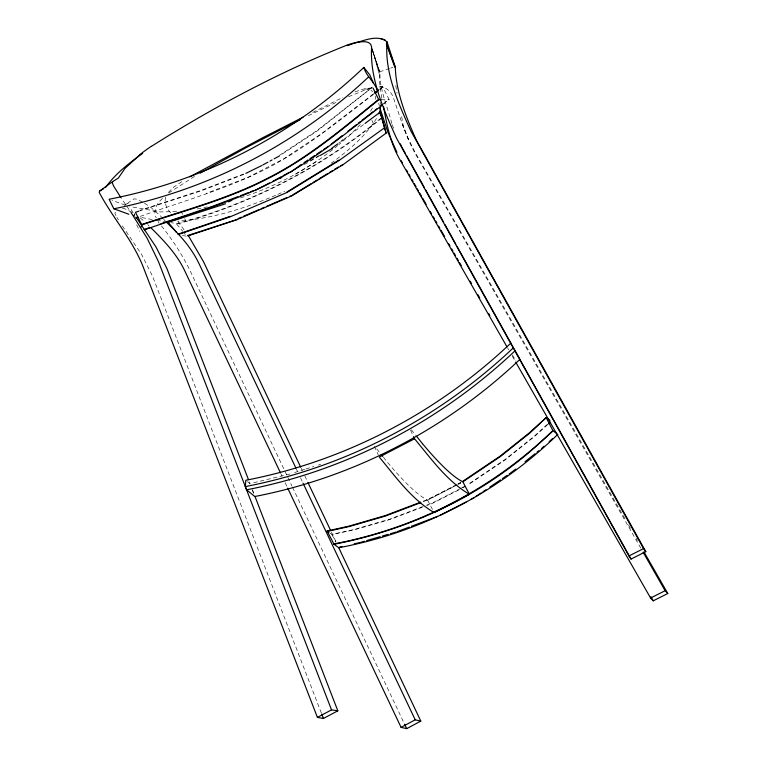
<?xml version="1.0" encoding="UTF-8"?>
<svg xmlns="http://www.w3.org/2000/svg" width="767" height="767" viewBox="0 0 767 767"><rect width="100%" height="100%" fill="white"/><g stroke="black" fill="none" stroke-linecap="round" stroke-linejoin="round"><path stroke-width="0.58" stroke-dasharray="3.83 2.88" d="M375.629 99.346L375.744 96.182M371.803 48.8L379.895 72.472C379.694 90.123 387.517 106.805 391.899 123.65M127.955 203.744L128.271 202.699L134.043 198.883L136.075 199.046L142.652 202.066M165.758 197.205C163.745 202.785 166.851 208.835 170.705 212.814M115.376 212.114L114.906 213.37L116.325 216.476M370.547 111.253L373.395 106.44M331.123 163.275C349.004 150.102 366.847 135.347 378.035 115.836M168.443 192.364L174.032 186.88L184.042 180.178M162.479 198.394C157.11 203.111 152.595 210.666 156.219 217.799M360.346 124.542L349.263 135.74L338.726 144.733M547.398 424.247L534.254 436.193L505.012 459.5L467.592 484.696M547.638 424.621L534.494 436.567L505.242 459.874L467.832 485.07M337.854 145.481C308.526 169.632 274.145 187.158 238.029 198.682M371.592 87.841L317.145 131.023L280.319 155.346M383.423 103.689L389.022 99.346L382.714 86.729L379.262 86.7M383.586 104.13L389.022 99.346M373.261 93.977L321.287 133.841L283.627 158.903L248.057 177.311L206.093 193.457M379.876 88.905L382.714 86.729M373.5 94.351C338.928 120.735 305.074 148.779 266.254 168.836C225.834 189.411 181.769 201.462 139.23 216.773M380.125 89.26L382.944 87.102M168.711 192.996L194.502 176.429M380.844 118.233C321.22 167.446 251.039 203.552 176.439 223.791L171.194 222.622M382.024 117.888C322.13 167.388 251.672 203.84 176.678 224.165L176.439 223.791M338.563 143.237L340.452 141.828M344.23 139L364.085 124.168M124.59 205.393L128.271 202.699M279.15 155.567L316.982 130.582L372.532 87.093M295.554 174.119L315.956 161.741M389.578 68.464L379.31 71.954L379.339 80.535L381.966 99.259M310.386 160.543L319.628 155.25M304.394 164.512L318.765 156.276M460.353 488.637L432.022 503.104L424.247 506.057M461.389 488.071L465.531 485.818M456.662 484.61L427.296 499.643L421.745 501.752M457.698 484.044L460.804 482.357M456.825 485.051L427.468 500.084L421.908 502.193M457.861 484.485L460.967 482.798M458.513 490.132L432.262 503.478L426.701 505.587M462.654 487.879L465.761 486.192M383.481 457.324L387.23 461.993A601.376 63.268 62.6 0 0 427.612 500.122L454.601 486.153M458.752 484.006L460.833 482.932M312.706 112.433L342.878 97.371M308.305 115.683L338.161 101.436M277.731 194.425L284.778 191.146M348.544 96.738L364.996 89.969L372.666 87.649M275.66 195.297C244.635 208.557 211.778 218.758 177.992 221.193M355.063 91.81L362.647 89.269L372.503 87.678M243.58 173.975L201.702 190.158L139.815 210.35M243.753 174.416L201.865 190.6L139.977 210.791M423.135 506.479L389.809 519.125L353.846 529.556L331.843 534.436L329.954 533.046M422.262 507.265L390.048 519.489L354.076 529.93L331.843 534.436M390.681 68.09L392.886 67.362M290.051 473.968L252.218 483.076M294.576 472.549L304.767 469.337M305.899 468.982L313.828 466.489M318.353 465.07L320.625 464.351M197.167 208.998L202.718 207.828M203.821 207.589L207.157 206.889M176.64 211.606L160.082 211.932L131.723 206.831M379.013 86.949C385.302 86.287 390.508 90.947 392.896 96.412C399.617 115.376 405.11 134.982 414.784 152.815L640.752 548.069M381.132 99.748L389.185 99.787M364.603 88.962L368.064 89.058L372.839 91.484M122.509 208.298L124.158 208.461L132.25 212.363M156.679 220.388L164.742 221.356M152.221 219.592L139.604 217.119M182.479 235.44L186.803 236.303L183.572 232.257M125.251 205.086L111.982 200.379M144.532 203.207L151.281 207.761L161.386 216.812M247.453 481.609L249.927 483.622M140.14 217.838L144.522 221.586M147.743 224.578L149.22 226.054M163.697 219.266L165.221 220.944M161.492 225.968C172.172 239.179 181.376 253.58 189.142 268.69L292.026 486.23M176.659 224.165L182.805 231.366M411.285 429.731L415.781 435.33M376.741 448.925L380.49 453.594M177.819 221.462L184.08 229.87M122.375 225.872L141.569 254.452L152.47 276.005L321.287 712.888M125.472 204.29L121.502 198.461M126.814 206.265L130.38 211.5M133.084 212.708L129.422 206.879M116.843 217.31L118.386 219.832M158.088 221.462L159.133 223.274M624.942 518.693L414.87 151.876L408.102 138.252L402.263 124.206M628.518 524.925L630.896 529.086M636.255 538.434L637.444 540.514M512.433 354.968L516.009 361.199M507.495 347.767L508.684 349.838M512.251 356.07L515.223 361.267M427.612 500.122L433.039 510.525M332.073 534.8L335.879 542.087M181.06 211.328L182.613 214.444M184.684 218.595L185.71 220.675M136.66 224.817L139.862 231.385M371.909 120.39L373.452 123.516M296.407 469.126L297.423 471.283M300.501 477.764L302.553 482.088M281.058 474.073L282.083 476.24M285.161 482.731L287.213 487.064M301.23 468.311L302.256 470.468M304.815 475.885L307.375 481.293M331.43 532.145L336.032 541.886M292.534 487.304L404.621 724.316M410.537 430.162L413.049 435.56M374.248 446.279L378.256 454.908M392.225 124.724L394.353 130.169M249.342 481.849L250.205 484.082M252.362 489.662L253.656 493.018M252.372 490.065L253.589 493.286M408.389 139.498L403.231 125.654L401.208 113.89M372.532 50.958L379.895 72.472M371.966 48.148L379.646 71.753M372.58 50.449L379.09 73.277L372.618 50.325M378.687 103.046L379.339 105.913M395.791 85.53L397.076 93.296M380.144 102.26L380.451 104.571"/><path stroke-width="1.15" d="M380.374 106.671L380.25 109.825L378.936 113.871M520.064 359.234C446.653 428.743 354.201 477.333 254.807 496.508L246.571 489.816L245.344 486.594L245.804 480.276C345.112 461.12 437.468 412.579 510.812 343.127L519.489 358.314M353.75 43.403C363.98 40.756 377.738 34.074 387.028 41.859L395.302 67.237C396.088 92.328 406.031 116.814 416.059 139.594L645.814 551.646L631.011 559.085L628.988 555.931L396.635 138.415C383.74 109.93 369.713 78.876 371.602 47.027C370.777 40.047 361.602 41.629 356.645 42.473M134.043 216.15L134.676 213.983M141.147 227.061L141.799 224.894L135.481 212.267L138.856 211.165M140.208 154.483L124.916 168.51L118.319 178.097L112.682 181.578L112.289 182.795L113.631 186.113L120.87 197.522M112.682 181.578L99.71 191.002L99.211 192.383C113.017 218.518 133.679 241.02 144.043 269.159L317.413 717.394L323.444 718.478L337.816 710.817L254.951 496.364M387.028 41.859C384.468 72.827 398.341 103.372 410.92 131.052L643.532 548.616L645.814 551.646M141.818 224.894C184.406 210.666 228.413 199.199 268.412 178.337C309.005 157.916 343.683 128.108 378.821 99.758L381.132 99.748M105.549 187.541C114.513 174.818 126.843 164.943 139.278 155.778M549.958 420.364L546.181 417.603L529.546 432.703L500.285 456.039L462.875 481.235M546.181 417.603L529.719 433.144L500.448 456.48L463.038 481.676M548.51 423.825L550.265 422.224M546.344 418.044L552.863 430.527C492.788 488.905 416.136 528.521 333.798 543.908L327.116 530.975L349.09 526.104L385.092 515.664L420.632 502.174M556.88 433.671L553.103 430.901L536.977 445.531C479.95 496.632 408.964 529.748 334.038 544.273L333.798 543.908M541.55 448.532L544.091 446.231M549.182 441.619L552.576 438.542M557.83 434.362C497.745 492.74 421.093 532.346 338.755 547.734L334.038 544.273M513.238 347.95C439.069 418.082 345.677 467.161 245.344 486.594M514.906 350.941C440.613 421.179 347.058 470.334 246.571 489.816M373.04 88.119L378.582 99.384C343.453 127.753 308.756 157.523 268.191 177.982C228.173 198.806 184.185 210.302 141.579 224.52M515.779 469.088L509.192 473.987M524.983 461.753L535.107 453.671M536.948 452.204L538.789 450.737M331.181 144.186L342.379 135.51M347.978 131.167L356.367 124.666M358.237 123.219L360.107 121.771M361.966 120.323L373.165 111.646M375.025 110.199L376.894 108.751M380.624 105.856L382.493 104.417M382.656 104.849C347.259 132.01 312.869 161.329 272.889 181.674C232.113 202.709 187.369 214.472 144.33 229.879M374.21 93.248L378.936 89.624M375.399 92.884L378.227 90.727M331.948 148.184L337.614 143.947M341.401 141.118L343.29 139.709M365.025 123.458L380.154 112.164L386.108 133.151L342.657 164.943L291.853 195.853L237.147 219.544L187.925 235.929M394.698 66.93L386.395 43.757L395.302 67.237M384.718 127.686L339.11 160.476L287.126 192.392L230.455 216.706L179.286 234.194M140.064 155.212L142.672 153.4M476.288 496.249L481.13 492.97M483.066 491.666L485.962 489.701M489.835 487.083L500.487 479.883M502.423 478.57L507.255 475.3M301.105 164.598L290.549 172.211M304.02 162.642L307.922 160.035M309.868 158.74L314.738 155.48M316.694 154.177L321.565 150.917M323.511 149.613L328.381 146.353M151.866 146.066C213.638 107.159 278.517 72.414 346.387 45.387M286.896 192.028L338.88 160.102M292.754 194.885L311.028 183.725M313.051 182.488L317.116 180.005M319.149 178.759L327.269 173.802M329.302 172.565L332.341 170.705M334.374 169.459L338.439 166.985M340.462 165.739L342.657 164.943M99.71 191.002L103.603 188.692M200.245 173.093L246.581 147.379L300.012 119.777M279.754 178.634L281.815 177.455M319.791 155.691L332.111 148.625M189.794 176.841L262.813 137.677L302.936 117.274M262.745 165.01L267.923 162.192M269.994 161.07L272.064 159.948M274.145 158.817L279.322 156.008M272.774 181.328L281.058 176.832M283.128 175.701L289.351 172.326M466.068 502.059L439.836 515.443M471.245 499.24L474.351 497.553M317.413 717.394L331.526 709.868L337.816 710.817M287.721 488.148L401.074 727.365L415.215 719.829L420.805 721.114L338.755 547.734M401.074 727.365L406.663 728.65L420.805 721.114M469.423 494.341C446.768 480.89 431.15 458.724 414.554 438.791L379.262 457.065C395.849 476.988 411.467 499.154 434.132 512.605L469.423 494.341L462.904 481.858A601.376 63.268 62.6 0 1 422.521 443.719M628.988 555.931L643.532 548.616M650.589 598.02L665.123 590.715L667.789 593.514L653.254 600.82L650.589 598.02L515.808 362.302M245.862 173.371L261.71 165.567M269.601 182.891L254.98 190.619M228.604 201.846L231.855 200.331M238.077 218.633L241.365 217.214M243.551 216.275L258.882 209.669M261.077 208.72L264.356 207.311M266.552 206.361L287.357 197.397M289.543 196.448L291.738 195.508M212.373 206.4L238.058 196.582M240.292 195.729L248.115 192.738M250.339 191.884L253.695 190.6M420.805 502.615L385.255 516.105L349.253 526.546L327.279 531.416M397.181 531.646L409.223 527.111M411.409 526.287L437.689 516.383M347.614 45.627L352.724 43.777M135.884 217.924L138.098 217.157M177.934 234.203L230.225 216.332M144.167 229.438L149.757 227.55M160.936 223.772L211.251 206.774M187.762 235.488L237.147 219.544M168.05 221.922L181.53 217.56M225.517 203.792L168.222 222.363L176.439 232.382M360.998 542.24L364.392 541.253M366.655 540.591L380.24 536.66M382.503 535.999L388.169 534.359M390.432 533.707L396.088 532.068M339.714 547.044L341.948 546.545M354.268 543.813L359.857 542.566M166.957 221.414L170.264 221.5M128.837 214.252L113.823 208.777L109.106 199.247A508.646 498.397 -58.6 0 0 363.836 67.419L369.79 74.859L373.452 83.037M380.863 38.561L385.197 40.037M327.116 530.975L329.005 532.356M165.979 221.788C179.449 234.328 191.808 247.971 199.612 264.883L295.889 468.043M150.706 227.54C164.013 240.79 177.187 254.328 185.144 271.662L280.54 472.99M363.836 67.419C366.348 76.403 374.536 81.925 377.469 90.602M416.529 436.26L422.521 443.729M381.237 454.524L382.733 456.394M136.018 217.061L155.998 246.974L166.899 268.508L248.47 479.615M130.975 212.373L147.187 238.345L158.481 261.672L331.526 709.868M188.251 235.479L203.485 261.643L300.722 467.228M643.983 551.943L667.789 593.514M643.13 552.23L665.123 590.715M401.16 160.686L402.349 162.767M406.51 170.034L407.708 172.115M408.897 174.195L410.086 176.266M411.869 179.382L413.058 181.463M414.247 183.543L416.04 186.659M417.229 188.74L418.418 190.81M419.607 192.891L421.39 196.007M422.579 198.087L426.155 204.319M430.316 211.596L431.505 213.667M433.288 216.793L434.486 218.863M435.675 220.944L436.864 223.024M438.647 226.14L439.836 228.221M441.025 230.292L444.601 236.524M448.762 243.801L449.951 245.881M451.744 248.997L452.933 251.068M454.122 253.148L455.31 255.229M457.094 258.345L458.282 260.425M459.471 262.496L461.264 265.622M470.19 281.201L471.379 283.282M477.918 294.71L479.711 297.826M488.637 313.406L489.825 315.486M650.876 596.678L653.254 600.82M506.91 346.722L400.623 160.849C390.662 144.254 386.913 125.481 383.577 106.709M401.774 146.957L405.264 153.237M406.424 155.327L424.467 187.752M425.627 189.842L443.662 222.277M444.831 224.367L455.886 244.242M457.046 246.332L511.158 343.606M519.882 359.301L631.011 559.085M396.923 152.345L387.881 132.164L379.943 108.089M303.061 483.172L415.215 719.829M307.883 482.376L330.404 529.987M404.621 724.316L406.663 728.65M413.547 436.634L414.554 438.791M400.345 143.851L401.294 145.922M321.718 714.01L323.444 718.478M386.108 133.151L380.154 112.164M368.553 76.949A519.01 508.55 -58.6 0 1 113.823 208.777M139.786 154.666A89.94 10.556 -28 0 1 151.396 146.238M346.78 45.138A89.94 10.546 -28.1 0 1 356.923 42.3"/></g></svg>
